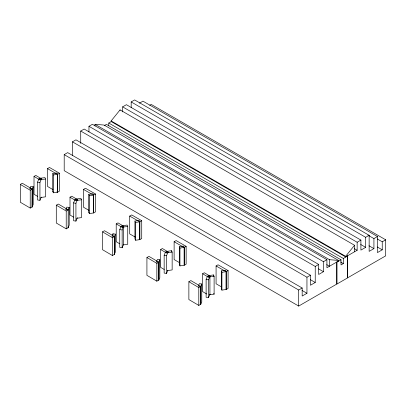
<?xml version="1.0" encoding="UTF-8"?>
<svg xmlns="http://www.w3.org/2000/svg" width="406" height="406" viewBox="0 0 406 406"><rect width="100%" height="100%" fill="white"/><g stroke="black" fill="none" stroke-linecap="round" stroke-linejoin="round"><path stroke-width="0.61" d="M32.17 189.155L33.196 186.664L30.8 186.334L29.77 188.826L32.17 189.155L32.008 206.964M37.54 182.152L38.961 178.716L41.356 179.046L39.94 182.482L39.94 200.315L37.54 199.985L37.54 182.152L39.94 182.482M32.17 206.989L33.196 204.497L33.196 186.664M39.94 200.315L41.265 197.108M69.187 207.441L68.157 209.932L65.757 209.603L66.787 207.111L69.187 207.441L69.187 225.274L68 227.746M73.532 202.929L74.948 199.498L77.348 199.828L75.927 203.264L75.927 221.097L73.532 220.768L73.532 202.929L75.927 203.264M75.927 221.097L77.348 217.662M113 233.79L111.975 236.282L114.37 236.612L115.4 234.12L113 233.79L113 235.023M119.745 229.613L121.161 226.178L123.561 226.507L122.14 229.943L122.14 247.777L119.745 247.447L119.745 229.613L122.14 229.943M114.213 254.425L115.4 251.959L115.4 234.12M122.14 247.777L123.561 244.341L123.561 227.121M158.792 262.256L159.817 259.769L157.421 259.439L156.391 261.926L158.792 262.256L158.629 280.069M164.161 255.257L165.582 251.821L167.977 252.151L166.561 255.587L166.561 273.421L164.161 273.091L164.161 255.257L166.561 255.587M158.792 280.089L159.817 277.602L159.817 259.769M166.561 273.421L167.886 270.213M200.742 286.479L201.767 283.987L199.371 283.657L198.341 286.149L200.742 286.479L200.584 304.292M206.116 279.475L207.532 276.044L209.932 276.374L208.511 279.81L208.511 297.644L206.116 297.314L206.116 279.475L208.511 279.81M200.742 304.312L201.767 301.82L201.767 283.987M208.511 297.644L209.932 294.208L209.932 276.988M122.642 111.889L122.642 106.864L357.143 242.255L357.143 250.284L345.623 256.912L111.137 121.531L111.137 120.937L120.059 109.894L354.55 245.275L354.565 251.766M345.623 256.912L345.623 256.318L354.55 245.275M53.003 189.617L47.502 186.455L47.502 168.622L49.486 167.475L59.525 173.24L59.525 191.074L57.54 192.226L56.881 191.845M57.54 192.226L57.54 174.392L59.525 173.24M88.99 210.394L83.494 207.233L83.494 189.399L85.473 188.252L95.511 194.017L95.511 211.851L93.532 213.003L93.532 195.169L95.511 194.017M135.203 237.074L129.707 233.917L129.707 216.083L131.686 214.931L141.724 220.702L141.724 238.535L139.745 239.682L139.08 239.301M139.745 239.682L139.745 221.849L141.724 220.702M179.625 262.723L174.123 259.561L174.123 241.727L176.108 240.575L186.146 246.346L186.146 264.179L184.162 265.326L184.162 247.493L186.146 246.346M221.575 286.94L216.078 283.779L216.078 265.945L218.058 264.798L228.096 270.563L228.096 288.397L226.112 289.549L226.112 271.715L228.096 270.563M80.723 143.389L80.723 131.047L84.184 129.052L318.685 264.438L318.685 274.466L323.46 271.71L323.46 261.682L88.96 126.291L88.96 131.935M88.96 126.291L92.416 124.297L326.916 259.688L326.916 267.732L338.568 260.987L338.568 260.434L104.078 125.053L94.999 124.307L94.999 125.931M122.642 106.864L126.403 104.692L360.904 240.083L360.904 250.111L365.679 247.355L365.679 237.322L131.179 101.936L131.179 107.58M131.179 101.936L134.64 99.937L369.145 235.328L369.145 251.37L373.921 248.614L373.921 238.586L367.882 235.099M72.451 155.417L72.451 141.841L75.947 139.826L310.448 275.212L310.448 285.24L315.229 282.48L315.229 266.438L80.723 131.047M139.42 103.195L142.958 101.155L377.458 236.541L377.458 252.588L382.239 249.832L382.239 241.809L377.296 238.951M104.393 125.55L106.438 124.368L341.015 259.799L341.015 264.935L343.339 263.595L343.339 258.46L108.762 123.028L108.762 125.88M108.762 123.028L111.437 121.485M336.772 262.022L336.787 284.078L298.699 306.063L64.199 170.672L64.199 154.63L67.675 152.62L302.176 288.011L302.176 296.035L306.951 293.274L306.951 277.232L72.451 141.841M149.718 105.276L151.199 104.418L385.7 239.809L385.7 255.856L347.602 277.851L347.602 255.785M315.229 266.438L318.685 264.438M323.46 261.682L326.916 259.688M357.143 242.255L360.904 240.083M365.679 237.322L369.145 235.328M306.951 277.232L310.448 275.212M373.921 238.586L377.458 236.541M341.015 259.799L336.919 262.164L336.919 284.053L347.617 277.871L347.617 255.988L343.339 258.46M64.199 154.63L298.699 290.016L302.176 288.011M382.244 241.803L385.7 239.809M20.3 184.4L22.305 183.263L32.231 189.094L32.231 206.928L30.227 208.065L20.3 202.239L20.3 184.4L30.227 190.231L30.227 208.065M30.227 190.231L32.231 189.094M68.218 227.71L66.219 228.847L56.287 223.016L56.287 205.182L58.291 204.045L68.218 209.872L68.157 227.766M56.287 205.182L66.219 211.008L68.218 209.872M102.505 231.862L104.504 230.725L114.431 236.556L114.431 254.389L112.432 255.526L102.505 249.695L102.505 231.862L112.432 237.693L112.432 255.526M112.432 237.693L114.431 236.556M146.921 257.505L148.926 256.369L158.853 262.2L158.853 280.033L156.848 281.17L146.921 275.339L146.921 257.505L156.848 263.337L156.848 281.17M156.848 263.337L158.853 262.2M188.871 281.728L190.876 280.592L200.803 286.418L200.803 304.256L198.798 305.393L188.871 299.562L188.871 281.728L198.798 287.555L198.798 305.393M198.798 287.555L200.803 286.418M34.013 176.412L35.774 175.417L41.798 178.98L40.037 179.975L34.013 176.412L34.013 194.251L37.596 196.367M69.999 197.194L71.76 196.2L77.79 199.757L76.029 200.752L69.999 197.194L69.999 215.028L73.582 217.144M116.212 223.873L117.979 222.879L124.003 226.436L122.242 227.436L116.212 223.873L116.212 241.707L119.795 243.823M160.634 249.517L162.395 248.523L168.419 252.085L166.658 253.08L160.634 249.517L160.634 267.351L164.212 269.467M202.584 273.74L204.345 272.746L210.374 276.303L208.608 277.298L202.584 273.74L202.584 291.574L206.679 293.99M209.156 294.822L210.257 294.203M52.734 173.58L57.033 172.956L57.637 174.336L57.637 192.17L53.333 192.794L52.734 191.414L52.734 173.58L53.333 174.961L53.333 192.794M53.333 174.961L57.637 174.336M52.734 191.414L53.013 191.373M88.721 194.357L93.02 193.733L93.624 195.113L93.624 212.947L89.325 213.576L88.721 212.196L88.721 194.357L89.325 195.738L89.325 213.576M89.325 195.738L93.624 195.113M88.721 212.196L89.005 212.15M134.934 221.042L139.233 220.417L139.837 221.793L139.837 239.631L135.538 240.256L134.934 238.875L134.934 221.042L135.538 222.422L135.538 240.256M135.538 222.422L139.837 221.793M179.356 246.686L183.654 246.061L184.258 247.442L184.258 265.275L179.954 265.9L179.356 264.519L179.356 246.686L179.954 248.066L179.954 265.9M179.954 248.066L184.258 247.442M179.356 264.519L179.635 264.479M221.306 270.903L225.604 270.279L226.208 271.66L226.208 289.493L221.909 290.123L221.306 288.742L221.306 270.903L221.909 272.284L221.909 290.123M221.909 272.284L226.208 271.66M221.306 288.742L221.59 288.702M45.528 178.995L40.158 179.736L39.585 178.351L44.959 177.615L45.528 178.995L45.528 196.829L40.788 197.483M81.52 199.777L76.15 200.513L75.577 199.128L80.946 198.392L81.52 199.777L81.52 217.611L76.775 218.261M127.733 226.457L122.363 227.193L121.79 225.812L127.159 225.071L127.733 226.457L127.733 244.29L122.988 244.945M172.149 252.101L171.581 250.715L166.206 251.456L166.78 252.842L172.149 252.101L172.149 269.934L167.409 270.589M214.104 276.324L213.531 274.938L208.161 275.674L208.73 277.059L214.104 276.324L214.104 294.157L209.359 294.807M94.999 124.307L329.484 259.688L338.568 260.434M47.502 168.622L57.54 174.392M83.494 189.399L93.532 195.169M129.707 216.083L139.745 221.849M174.123 241.727L184.162 247.493M216.078 265.945L226.112 271.715M377.296 246.975L382.239 249.832M368.978 245.762L373.921 248.614M360.736 244.498L365.679 247.355M354.397 248.695L357.143 250.284M111.137 120.937L345.623 256.318M340.593 262.007L343.339 263.595M326.754 264.656L329.499 266.245L329.484 259.688M318.517 268.858L323.46 271.71M310.285 279.627L315.229 282.48M302.008 290.422L306.951 293.274M213.744 293.294L214.104 294.157M298.699 290.016L298.699 306.063M213.531 274.938L213.531 276.166M171.581 250.715L171.581 251.948M120.059 109.894L120.059 110.371M114.37 236.612L114.37 254.445M66.219 211.008L66.219 228.847"/></g></svg>
